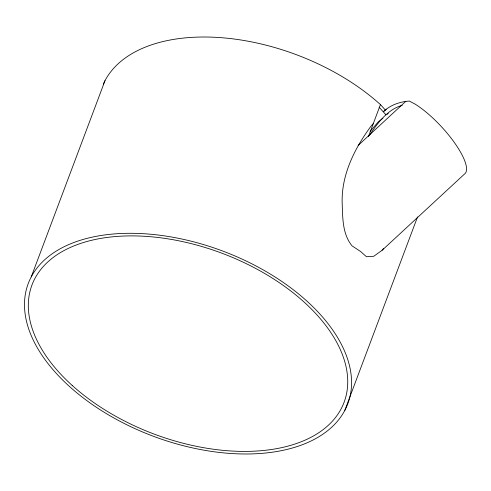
<?xml version="1.0" encoding="UTF-8"?>
<svg xmlns="http://www.w3.org/2000/svg" width="491" height="491" viewBox="0 0 491 491"><rect width="100%" height="100%" fill="white"/><g stroke="black" fill="none" stroke-linecap="round" stroke-linejoin="round"><path stroke-width="0.74" d="M31.234 276.936L105.013 80.641M368.36 136.731L380.445 104.589A170.708 98.887 20.6 0 0 220.612 37.635A170.708 98.887 20.6 0 0 103.349 84.053M344.829 410.359A170.708 98.887 20.6 0 0 149.865 234.17A170.708 98.887 20.6 0 0 69.397 386.411A170.708 98.887 20.6 0 0 344.829 410.359L417.534 216.93M373.313 123.566L371.104 126.027C354.692 148.319 341.313 174.667 342.166 203.01C342.761 217.63 342.221 233.642 351.992 245.813L360.719 251.595L366.452 256.732L373.761 256.271L382.158 250.244L464.511 174.041A50.45 14.718 47.2 0 0 454.635 142.906A50.45 14.718 47.2 0 0 415.122 104.11L409.328 101.066C399.981 101.705 390.413 104.964 383.575 111.549L386.196 109.125M369.244 135.577C377.505 123.278 387.331 109.462 402.252 105.338M382.158 250.244L383.563 248.483M387.374 114.323L388.258 113.243M370.097 131.459L378.236 121.921L382.955 118.202M358.105 145.477L405.873 101.275M380.445 104.589L385.417 110.101M379.138 107.228L386.006 114.863M72.171 385.41A166.713 96.574 20.6 0 0 341.159 408.794A166.713 96.574 20.6 0 0 150.755 236.736A166.713 96.574 20.6 0 0 72.171 385.41"/></g></svg>
